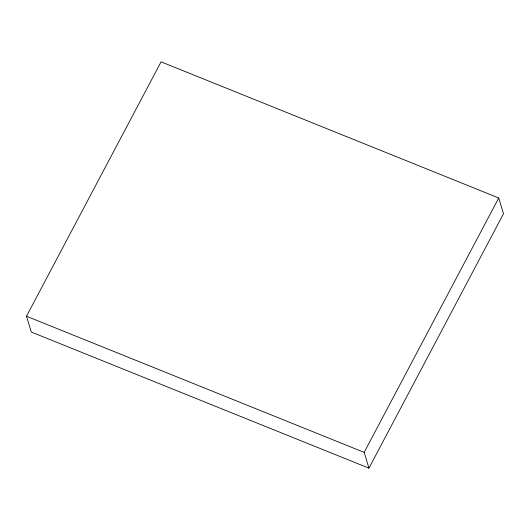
<?xml version="1.0" encoding="UTF-8"?>
<svg xmlns="http://www.w3.org/2000/svg" width="530" height="530" viewBox="0 0 530 530"><rect width="100%" height="100%" fill="white"/><g stroke="black" fill="none" stroke-linecap="round" stroke-linejoin="round"><path stroke-width="0.79" d="M26.5 316.238L161.067 61.831L498.737 197.975L503.5 213.762L368.933 468.169L31.263 332.025L26.5 316.238L364.163 452.382L368.933 468.169M364.163 452.382L498.737 197.975"/></g></svg>
